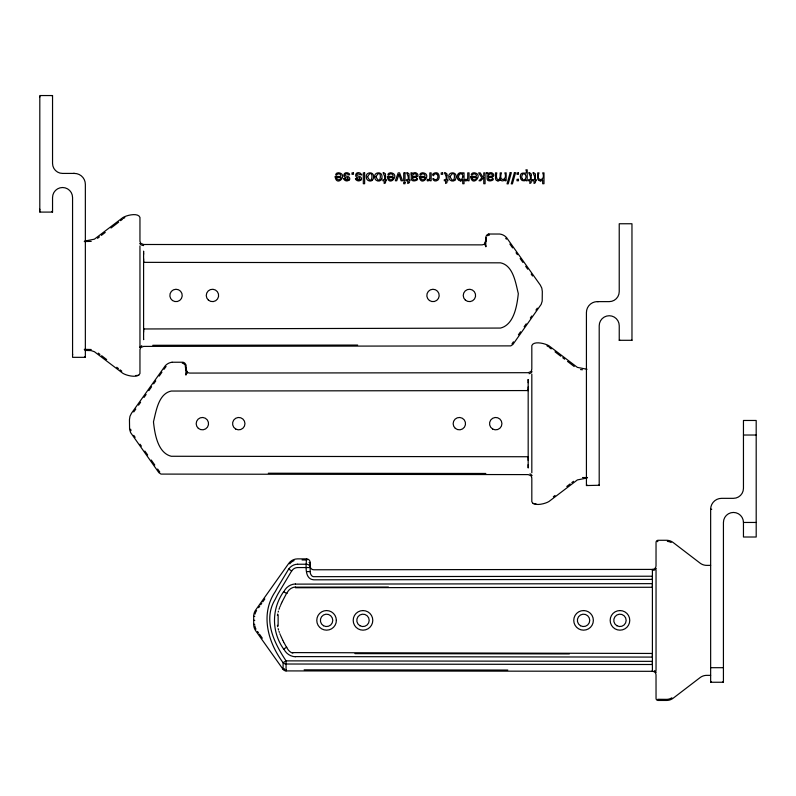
<?xml version="1.0" encoding="UTF-8"?>
<svg xmlns="http://www.w3.org/2000/svg" width="796" height="796" viewBox="0 0 796 796"><rect width="100%" height="100%" fill="white"/><g stroke="black" fill="none" stroke-linecap="round" stroke-linejoin="round"><path stroke-width="1.19" d="M143.598 258.73L143.598 261.924M143.598 339.016L143.598 339.584L143.598 251.307L143.598 251.874M143.598 328.967L500.545 328.061C514.117 324.668 517.032 305.485 518.315 293.634C515.629 282.998 513.32 265.516 500.545 262.829L143.598 262.352L143.598 261.785M143.598 254.461L143.598 252.64M286.062 669.814L286.062 670.909L652.402 671.317A3.622 3.622 0 0 1 656.023 674.958L656.043 698.41A2.03 2.03 0 0 0 658.073 700.45L666.55 700.45A10.865 10.865 0 0 0 673.187 698.201L700.082 677.605A10.865 10.865 0 0 1 706.719 675.356L710.649 675.356M306.898 559.996A2.537 2.537 0 0 0 306.52 559.966L306.52 558.872L297.605 558.872A10.895 10.895 0 0 0 288.699 563.468L255.705 609.975A11.005 11.005 0 0 0 253.685 616.383L253.685 624.343A11.005 11.005 0 0 0 255.695 630.76L283.097 669.376A3.602 3.602 0 0 0 286.062 670.899L286.062 660.869C274.242 643.128 262.561 619.805 275.257 599.279A131.927 131.927 0 0 1 277.953 593.915L291.664 570.941L288.699 569.04L277.346 587.916A183.13 181.986 -49.5 0 0 275.376 591.488C259.934 614.024 267.914 642.352 283.097 662.69L283.097 669.376L283.983 668.74M485.839 245.656L485.839 246.661L485.839 245.427M528.176 466.456L528.176 464.635M528.176 460.377L528.176 456.745L171.239 456.267C157.658 452.874 154.742 433.691 153.469 421.84C156.145 411.204 158.454 393.721 171.239 391.045L528.176 390.567L528.176 386.936M528.176 380.846L528.176 379.513L528.176 467.789L528.176 467.222M652.402 663.476L652.402 661.347L286.062 660.869L283.097 662.69A3.642 3.144 0 0 0 286.062 664.013L652.402 664.501L652.402 663.934M652.402 587.06L652.402 583.647L295.455 584.125M652.402 577.249L652.402 576.224L313.823 576.672A2.657 2.507 -2.8 0 1 312.39 576.274A3.592 3.323 3.6 0 1 311.743 575.707A5.662 5.363 -8.6 0 1 310.689 574.115A7.224 6.836 -16.2 0 1 310.171 571.578L310.161 562.503A3.622 3.622 0 0 0 306.52 558.882M652.402 670.222L652.402 671.317L652.402 569.409A3.622 3.622 0 0 0 656.023 565.767L656.043 542.315A2.03 2.03 0 0 1 658.073 540.285L666.55 540.275A10.865 10.865 0 0 1 673.187 542.534L700.082 563.12A10.865 10.865 0 0 0 706.719 565.369L710.649 565.369M723.425 682.252L723.435 522.455A10.01 10.01 0 0 1 733.444 512.445A10.01 10.01 0 0 1 743.454 522.455L743.454 537.011L756.2 537.011L756.19 420.467L743.454 420.467L743.454 488.326A10.01 10.01 0 0 1 733.434 498.336L721.574 498.336A10.925 10.925 0 0 0 710.649 509.261L710.649 682.252L723.425 682.252L722.937 681.774M528.176 457.312L528.176 456.745M292.978 652.601L652.402 653.456L652.402 657.088L295.455 656.601M374.697 176.931C373.772 171.976 382.18 171.21 381.98 176.344A7.244 7.244 0 0 1 381.98 177.349L381.772 178.503M462.864 176.881L461.69 179.488L459.232 179.15M488.396 176.821L488.406 176.344A3.204 3.204 0 0 1 488.595 175.02M335.156 176.742C336.161 175.627 343.175 177.996 340.459 174.623C339.773 173.846 338.559 173.647 337.633 174.085C334.648 177.448 335.186 172.314 338.678 172.742C348.708 174.294 336.738 187.677 335.156 176.841M387.334 176.742C388.219 175.488 395.254 178.085 392.717 174.712C392.09 173.936 390.965 173.677 390.04 173.986C387.115 177.17 387.025 172.782 390.687 172.742C400.955 173.956 389.035 187.836 387.334 176.841M419.313 176.742C420.198 175.488 427.233 178.085 424.686 174.712C424.069 173.936 422.945 173.677 422.019 173.986C419.263 177.07 418.865 172.991 422.497 172.752C432.984 173.627 421.124 187.995 419.303 176.841M470.695 176.742C471.58 175.488 478.615 178.085 476.078 174.712C475.421 173.886 474.207 173.647 473.242 174.045C470.426 177.319 470.496 172.603 474.048 172.742C484.316 173.956 472.396 187.836 470.695 176.841M412.597 178.115L412.607 177.876A14.179 14.179 0 0 1 415.005 177.448M488.396 178.115L488.406 177.876A14.179 14.179 0 0 1 490.804 177.448M485.829 241.954L486.386 237.586L484.525 244.71L485.829 241.954L485.908 236.89A3.682 3.682 0 0 1 488.784 234.004M278.132 614.92L278.132 625.805M277.406 615.467L277.695 614.014M278.162 612.084L278.431 611.149M279.038 609.268L279.525 607.905M279.874 607L280.232 606.104M280.61 605.209L281.177 603.895M281.376 603.467L281.973 602.164M282.182 601.726L286.57 593.348M484.525 244.71L485.61 242.651L484.217 244.263L482.197 244.869L143.598 244.491L141.051 243.457A3.682 3.682 0 0 1 140.036 241.566M488.625 175.03C490.774 171.528 495.003 176.463 490.654 176.324A11.86 11.86 0 0 0 488.386 176.792M500.366 179.498L499.997 179.976A2.786 2.786 0 0 1 497.928 180.921M133.738 411.95L135.798 409.045M138.544 405.164L140.603 402.259M258.65 607.696L259.675 606.244M535.937 310.112L537.33 308.151M144.046 397.413L146.106 394.508M148.862 390.637L151.608 386.756M153.668 383.851L155.737 380.946M159.17 376.11L161.926 372.23M163.986 369.324L166.085 366.488M260.71 604.781L261.735 603.328M262.77 601.875L264.829 598.97M512.017 343.822L513.44 341.812M518.425 334.798L520.554 331.783M524.116 326.768L526.206 323.833M530.375 317.952L531.768 315.992M485.55 244.581L486.127 243.865M139.688 347.384L141.807 345.663M532.086 371.722L530.773 373.016M657.377 541.678L657.894 541.389M499.679 179.1C496.117 181.786 496.037 175.16 496.803 172.871L495.49 172.871L495.53 178.891L496.286 180.403L497.928 180.901M52.188 95.908L52.546 95.55L39.81 95.55L39.8 212.094L52.546 212.094L52.546 197.537A10.01 10.01 0 0 1 62.556 187.518A10.01 10.01 0 0 1 72.565 197.537L72.575 357.334L85.351 357.334L85.351 184.344A10.925 10.925 0 0 0 74.426 173.419L73.441 173.419M40.526 211.368L39.8 211.885M619.716 339.822L619.238 340.3L631.974 340.3L631.616 339.942M599.199 485.262L586.423 485.55L587.03 484.943M710.649 682.252L711.226 681.684M84.744 241.069L94.425 239.168L122.813 217.606C126.654 215.159 138.186 212.442 139.957 217.398L139.957 240.85M587.03 478.028L577.359 479.928L548.971 501.49C545.121 503.938 533.589 506.664 531.818 501.699L531.818 478.247M348.17 179.448L347.852 177.996M97.54 238.332L99.46 236.86M101.381 235.397L105.231 232.452M110.992 228.034L118.674 222.154M120.594 220.681L122.514 219.208M553.349 496.764L555.021 495.47M566.792 486.465L570.155 483.888M571.827 482.605L573.508 481.311M348.937 180.354C351.195 178.642 348.628 175.966 346.399 176.145A7.472 7.472 0 0 1 345.374 175.826C343.962 175.14 345.892 173.23 347.305 173.916C349.414 176.324 351.106 173.986 347.743 172.831C342.658 171.468 342.529 178.652 347.703 177.946M360.707 180.354C362.966 178.652 360.409 175.946 358.17 176.145A7.472 7.472 0 0 1 357.155 175.826C354.638 170.603 366.19 178.384 359.961 172.941C354.727 170.951 353.921 178.652 359.484 177.946M85.351 350.439L91.052 350.578L94.425 351.723L122.813 373.284C126.654 375.732 138.186 378.448 139.957 373.493L139.957 350.041M123.47 218.472L124.823 217.606M529.091 373.702L529.967 373.433M343.842 178.662L345.156 178.463M355.613 178.662L356.936 178.463M415.094 177.409L415.542 177.349A6.945 6.945 0 0 0 416.149 177.229C420.975 175.707 415.313 170.155 412.527 173.856A2.527 2.527 0 0 0 412.209 172.871L410.885 172.871A4.995 4.995 0 0 1 411.243 174.682M490.794 177.418L491.341 177.349A6.945 6.945 0 0 0 491.948 177.229C496.794 175.677 491.102 170.165 488.326 173.856A2.527 2.527 0 0 0 488.008 172.871L486.684 172.871M488.764 234.024L499.719 234.034A10.965 10.965 0 0 1 506.515 237.556M91.232 241.387L84.257 241.546M135.808 375.533L138.683 375.324M172.065 362.24L183.01 362.23A3.682 3.682 0 0 1 185.886 365.115M152.752 345.295L357.673 345.066M309.067 562.503L310.161 562.503L310.161 566.155A3.622 3.622 0 0 0 313.803 569.777L652.402 569.409L652.402 570.503M652.402 579.379L313.813 579.816C304.032 579.199 306.161 564.792 306.52 558.872M295.455 587.169L388.408 587.05M295.455 587.747L652.402 587.269M74.426 173.419L62.566 173.419A10.01 10.01 0 0 1 52.546 163.409L52.546 95.55M336.469 177.607L341.076 177.607A2.358 2.358 0 0 1 336.997 179.04A2.607 2.607 0 0 1 336.509 177.607M586.423 485.55L586.423 312.549A10.925 10.925 0 0 1 597.348 301.624L609.219 301.624A10.01 10.01 0 0 0 619.228 291.615L619.228 223.756L631.964 223.756L631.974 340.3M597.428 301.624L598.333 301.624M84.257 349.345L91.232 349.504M743.454 435.024L756.19 435.024M582.493 477.55L587.518 477.55M710.649 509.261L711.743 509.261M743.454 522.455L756.2 522.455M302.062 559.966L306.52 559.966M297.605 564.235L306.52 564.235A3.642 3.323 0 0 1 310.161 567.558L297.605 567.558A7.104 7.104 0 0 0 291.714 570.971M306.52 571.588L310.151 571.578M253.685 616.383L254.77 616.383M253.685 620.363L254.77 620.363M253.685 624.343L254.77 624.343M710.649 667.695L723.425 667.695M268.302 473.222L485.819 473.471M354.946 653.635L569.369 653.914M304.142 669.834L507.798 670.063M540.355 180.901L538.564 180.364L537.758 178.971L537.678 172.871L538.992 172.871C535.131 182.463 546.335 180.941 542.673 172.871L543.996 172.871L543.996 183.727L542.673 183.727L542.673 179.846A3.065 3.065 0 0 1 540.355 180.921M460.566 180.901C457.093 180.951 456.257 176.025 458.207 173.836A3.274 3.274 0 0 1 460.785 172.712A2.587 2.587 0 0 1 462.715 173.767L462.794 172.871L464.048 172.871L464.048 183.727L462.735 183.727L462.735 179.816M533.091 503.53L535.977 503.739M580.543 369.593L582.493 369.752M143.598 245.586L141.807 245.228M492.406 178.264C496.256 179.966 487.46 182.791 487.142 179.15A6.109 6.109 0 0 1 487.092 178.334L487.062 174.682A4.995 4.995 0 0 0 486.764 172.841M416.606 178.264C420.467 180.135 411.333 182.662 411.343 179.15A6.109 6.109 0 0 1 411.293 178.334L411.263 174.682M359.603 177.986L359.991 179.408A2.478 2.478 0 0 1 358.628 179.727M657.715 699.286L666.55 699.356A9.781 9.781 0 0 0 671.864 697.793M529.967 473.869L530.773 474.297M286.789 593.468L283.595 591.717C271.466 608.94 271.466 631.785 283.595 649.009L286.789 647.257A9.93 9.89 0 0 0 292.789 653.227M546.952 345.812L548.305 346.678M549.26 347.414L551.18 348.887M555.021 351.832L560.792 356.24M562.712 357.712L564.633 359.185M567.508 361.394L574.234 366.538M98.266 353.106L99.948 354.399M101.629 355.683L106.664 359.543M116.753 367.264L118.435 368.558M120.106 369.841L121.788 371.125M141.001 244.8L139.688 243.506M587.03 369.274L577.359 367.374L548.971 345.812C545.121 343.365 533.589 340.648 531.818 345.603L531.818 369.055M84.744 349.822L85.351 350.409M598.841 485.182L599.199 485.55L599.209 325.743A10.01 10.01 0 0 1 609.219 315.733A10.01 10.01 0 0 1 619.238 325.743L619.238 340.3M51.81 211.368L52.546 212.094M85.351 357.334L84.744 356.727M531.489 474.864L532.086 475.59M437.243 174.563C438.825 176.433 437.531 180.911 434.626 179.518C431.332 176.115 433.084 182.254 436.457 180.811C439.283 180.284 439.77 176.533 438.626 174.374C437.462 170.593 429.85 174.304 433.581 175.767A2.199 2.199 0 0 1 437.352 174.463M185.647 372.07L186.234 372.787M506.505 237.546L540.295 285.058L541.807 288.102L542.315 291.465L542.195 301.127L541.171 304.37L512.903 344.459L510.793 345.882L143.598 346.399L141.051 347.434A3.682 3.682 0 0 0 140.036 349.325M505.689 238.283L506.415 239.178M509.848 244.024L512.604 247.894M516.037 252.74L517.42 254.68M520.166 258.551L522.922 262.431M525.668 266.302L527.728 269.207M140.006 444.198L141.399 446.158M144.872 451.063L147.658 454.984M151.22 459.998L154.782 465.013M157.628 469.023L159.767 472.028M531.171 274.053L532.544 275.993M133.758 435.372L135.141 437.332M257.546 631.477L258.501 632.82M259.456 634.173L262.322 638.213M185.866 365.095L186.005 370.15L187.249 372.916L185.388 365.792C185.388 368.598 185.876 373.025 189.587 373.075L528.176 372.697L530.723 371.662A3.682 3.682 0 0 0 531.748 369.772M184.652 364.837L184.115 364.011A2.557 2.557 0 0 0 182.294 363.255M286.57 647.377L283.864 642.372M186.165 370.856L187.249 372.916M283.645 641.954L283.008 640.69M282.799 640.273L280.61 635.516M280.232 634.621L279.874 633.725M279.366 632.372L279.038 631.457M278.58 630.054L278.162 628.641M277.695 626.721L277.406 625.258M528.176 390.567L528.176 389.99M143.598 328.539L143.598 332.161M652.402 578.334L652.402 579.15M528.176 381.742L528.176 382.667M185.936 373.861L185.936 374.866L185.936 373.632M656.043 569.916L656.043 670.59M535.37 175.16L535.37 179.717L536.365 179.717L536.365 180.772L535.37 180.772L535.37 182.712L534.056 183.508L534.056 180.772L532.743 180.772L532.743 179.717L534.056 179.717C536.942 176.931 529.469 169.707 535.27 173.747A7.671 7.671 0 0 1 535.35 175.16M531.818 374.13L531.818 472.804M531.161 175.16L531.161 179.717L532.146 179.717L532.146 180.772L531.161 180.772L531.161 182.712L529.847 183.508L529.847 180.772L528.534 180.772L528.534 179.717L529.847 179.717C532.743 176.981 525.31 169.667 531.051 173.747A7.671 7.671 0 0 1 531.141 175.16M504.962 179.588L504.962 180.772L506.147 180.772L506.147 172.871L504.833 172.871C508.067 180.543 497.998 182.652 501.48 172.871L500.157 172.871L500.157 177.409M446.944 175.16L446.944 179.717L447.929 179.717L447.929 180.772L446.944 180.772L446.944 182.712L445.631 183.508L445.631 180.772L444.307 180.772L444.307 179.717L445.631 179.717C448.506 176.931 441.044 169.707 446.835 173.747A7.671 7.671 0 0 1 446.924 175.16M139.957 245.924L139.957 347.494M72.575 354.041L72.575 354.897M39.81 96.445L39.81 96.983M39.8 209.219L39.8 210.005M255.984 629.148A9.94 9.94 0 0 1 254.889 625.875M289.764 563.867A9.811 9.811 0 0 1 294.112 560.603M255.038 614.094A9.94 9.94 0 0 1 256.591 610.602M654.392 670.68A4.706 4.706 0 0 1 656.302 672.302M667.356 541.399A9.781 9.781 0 0 1 671.177 542.524M656.302 568.424A4.706 4.706 0 0 1 653.536 570.354M336.33 620.363A9.771 9.771 0 0 0 326.559 610.562A9.771 9.771 0 0 0 316.778 620.363A9.771 9.771 0 0 0 326.609 630.163A9.771 9.771 0 0 0 336.38 620.363M284.51 669.287A2.527 2.527 0 0 1 284.281 669.088M288.749 569.07A10.756 10.656 -7.2 0 1 297.605 564.215M286.868 593.458A9.93 9.841 -13.5 0 1 295.445 586.97M283.824 591.826A13.462 13.462 0 0 1 295.445 583.936M295.445 656.79A13.462 13.462 0 0 1 283.824 648.899M487.659 235.805A2.557 2.557 0 0 1 489.48 235.039M131.012 430.666A10.05 10.05 0 0 1 130.663 429.163M531.748 477.53A3.682 3.682 0 0 0 530.723 475.65L528.176 474.605L160.981 474.088L158.872 472.665L130.604 432.576L129.589 429.333L129.459 419.671L129.967 416.318L131.479 413.263L165.279 365.762A10.965 10.965 0 0 1 172.075 362.23M348.847 180.234A3.383 3.383 0 0 1 343.623 178.742M346.837 179.796A1.701 1.701 0 0 1 345.006 178.503M348.2 179.518A2.478 2.478 0 0 1 346.847 179.727M360.618 180.234A3.383 3.383 0 0 1 355.404 178.742M358.618 179.796A1.701 1.701 0 0 1 356.787 178.503M372.259 180.155A3.303 3.303 0 0 0 373.344 178.503L373.563 177.349A7.244 7.244 0 0 0 373.563 176.344C373.762 171.2 365.354 171.976 366.279 176.931A3.871 3.871 0 0 0 372.399 180.344M381.762 178.503A3.303 3.303 0 0 1 380.677 180.155M380.816 180.344A3.871 3.871 0 0 1 374.677 176.931M412.587 176.792A11.86 11.86 0 0 1 414.865 176.354C419.184 176.055 414.457 171.558 412.825 175.03A3.204 3.204 0 0 0 412.646 176.334M412.646 178.224A1.572 1.572 0 0 0 412.925 179.379A2.487 2.487 0 0 0 416.796 178.344M429.79 178.612A1.622 1.622 0 0 1 427.412 179.269C425.78 183.219 431.422 178.563 430.029 180.772L431.153 180.772L431.153 172.871L429.83 172.871L429.83 176.981A5.264 5.264 0 0 1 429.621 178.533M454.765 180.155A3.303 3.303 0 0 0 455.849 178.503L456.068 177.349A7.244 7.244 0 0 0 456.068 176.344C456.267 171.22 447.859 171.956 448.785 176.931A3.871 3.871 0 0 0 454.904 180.344M462.794 176.871A4.398 4.398 0 0 0 462.546 174.841A2.109 2.109 0 0 0 459.043 174.662M459.252 178.991A3.711 3.711 0 0 1 459.202 174.772M462.735 179.826A2.766 2.766 0 0 1 460.566 180.931M467.69 178.612A1.622 1.622 0 0 1 465.312 179.269C463.68 183.219 469.322 178.563 467.929 180.772L469.053 180.772L469.053 172.871L467.73 172.871L467.73 176.981A5.264 5.264 0 0 1 467.521 178.533M488.724 179.379A1.572 1.572 0 0 1 488.445 178.224M492.595 178.344A2.487 2.487 0 0 1 488.764 179.349M504.773 179.488A2.587 2.587 0 0 1 500.216 179.578M500.097 177.418A2.627 2.627 0 0 1 499.729 179.13M525.32 174.632A3.731 3.731 0 0 1 525.32 178.881M522.305 174.583A2.06 2.06 0 0 1 525.44 174.543M522.415 179.04A3.791 3.791 0 0 1 522.435 174.672M525.479 178.991A2.06 2.06 0 0 1 522.226 179.19M520.375 176.732L520.813 179.05L522.116 180.503L524.315 180.841L525.967 179.697L525.967 180.772L527.211 180.772L527.211 169.846L525.897 169.846C528.862 176.762 519.997 169.319 520.375 176.732M367.593 176.682C372.787 188.493 373.951 165.558 367.593 176.682M376.01 176.682C381.254 188.493 382.319 165.548 376.01 176.682M450.098 176.682C455.282 188.493 456.466 165.568 450.098 176.682M510.196 172.672L507.042 183.866L508.196 183.866L511.36 172.672L510.196 172.672M514.405 172.672L511.251 183.866L512.405 183.866L515.569 172.672L514.405 172.672M398.945 174.453L396.756 180.772L395.353 180.772L398.189 172.871L399.592 172.871L402.527 180.772L401.124 180.772L398.975 174.553M483.769 177.598L480.685 180.772L478.983 180.772L481.898 177.856L478.655 172.871L480.217 172.871L482.794 176.961L483.769 175.986L483.769 172.871L485.082 172.871L485.082 183.727L483.769 183.727L483.769 177.598M385.483 182.712L384.17 183.508L384.17 180.772L382.856 180.772L382.856 179.717L384.17 179.717C387.025 176.921 379.612 169.697 385.383 173.747A7.671 7.671 0 0 1 385.463 175.16L385.483 179.717L386.478 179.717L386.478 180.772L385.483 180.772L385.483 182.712M409.045 182.712L407.731 183.508L407.731 180.772L406.408 180.772L406.408 179.717L407.731 179.717C410.298 177.001 403.482 169.707 408.935 173.747A7.671 7.671 0 0 1 409.025 175.16L409.045 179.717L410.03 179.717L410.03 180.772L409.045 180.772L409.045 182.712M353.444 172.871L352.001 172.871L352.001 174.324L353.444 174.324L353.444 172.871M364.628 172.871L363.314 172.871L363.314 183.727L364.628 183.727L364.628 172.871M405.025 172.871L403.711 172.871L403.711 180.772L405.025 180.772L405.025 172.871M442.666 172.871L441.213 172.871L441.213 174.324L442.666 174.324L442.666 172.871M518.465 172.871L517.012 172.871L517.012 174.324L518.465 174.324L518.465 172.871M393.254 177.607L388.647 177.607A2.607 2.607 0 0 0 389.135 179.07A2.358 2.358 0 0 0 393.264 177.607M425.233 177.607L420.626 177.607A2.607 2.607 0 0 0 421.114 179.07A2.358 2.358 0 0 0 425.243 177.607M476.615 177.607L472.008 177.607A2.607 2.607 0 0 0 472.496 179.07A2.358 2.358 0 0 0 476.625 177.607M518.465 179.319L517.012 179.319L517.012 180.772L518.465 180.772L518.465 179.319M405.025 182.214L403.711 182.214L403.711 183.727L405.025 183.727L405.025 182.214M323.484 625.726A6.189 6.189 0 0 0 332.768 620.363A6.189 6.189 0 0 0 323.484 615A6.189 6.189 0 0 0 323.484 625.726M616.87 625.726A6.189 6.189 0 0 0 626.154 620.363A6.189 6.189 0 0 0 616.87 615A6.189 6.189 0 0 0 616.87 625.726M580.463 625.726A6.189 6.189 0 0 0 589.746 620.363A6.189 6.189 0 0 0 580.463 615A6.189 6.189 0 0 0 580.463 625.726M359.892 625.726A6.189 6.189 0 0 0 369.185 620.363A6.189 6.189 0 0 0 359.892 615A6.189 6.189 0 0 0 359.892 625.726M619.965 610.562A9.771 9.771 0 0 0 610.164 620.363A9.771 9.771 0 0 0 619.965 630.163A9.771 9.771 0 0 0 629.765 620.363A9.771 9.771 0 0 0 619.965 610.562M583.558 610.562A9.771 9.771 0 0 0 573.757 620.363A9.771 9.771 0 0 0 583.558 630.163A9.771 9.771 0 0 0 593.358 620.363A9.771 9.771 0 0 0 583.558 610.562M362.966 610.562A9.771 9.771 0 0 0 353.195 620.363A9.771 9.771 0 0 0 363.016 630.163A9.771 9.771 0 0 0 372.787 620.363A9.771 9.771 0 0 0 362.966 610.562M465.401 300.152A6.189 6.189 0 0 0 475.501 296.57A6.189 6.189 0 0 0 467.351 289.615A6.189 6.189 0 0 0 465.401 300.152M172.473 300.51A6.189 6.189 0 0 0 182.204 296.003A6.189 6.189 0 0 0 173.438 289.834A6.189 6.189 0 0 0 172.473 300.51M208.423 300.152A6.189 6.189 0 0 0 218.532 296.57A6.189 6.189 0 0 0 210.373 289.615A6.189 6.189 0 0 0 208.423 300.152M429.442 300.51A6.189 6.189 0 0 0 439.173 296.003A6.189 6.189 0 0 0 430.407 289.834A6.189 6.189 0 0 0 429.442 300.51M198.343 428.357A6.189 6.189 0 0 0 208.443 424.775A6.189 6.189 0 0 0 200.294 417.82A6.189 6.189 0 0 0 198.343 428.357M492.644 429.014A6.189 6.189 0 0 0 501.928 423.651A6.189 6.189 0 0 0 492.644 418.288A6.189 6.189 0 0 0 492.644 429.014M455.312 428.357A6.189 6.189 0 0 0 465.421 424.775A6.189 6.189 0 0 0 457.262 417.82A6.189 6.189 0 0 0 455.312 428.357M235.676 429.014A6.189 6.189 0 0 0 244.959 423.651A6.189 6.189 0 0 0 235.676 418.288A6.189 6.189 0 0 0 235.676 429.014"/></g></svg>
